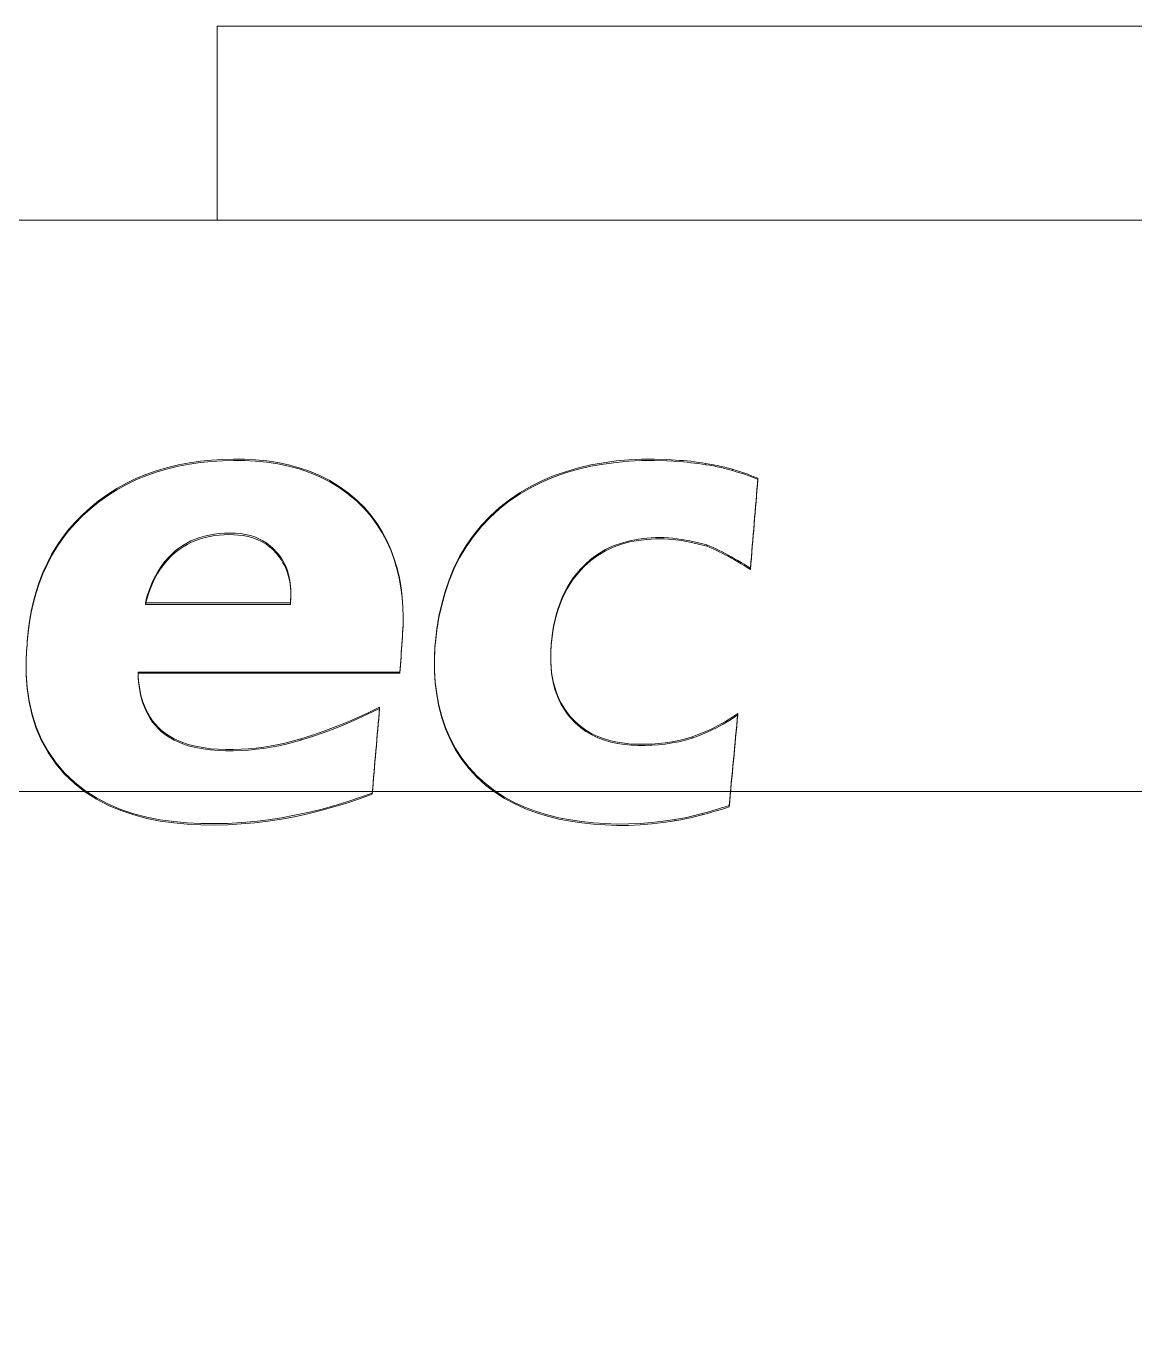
# Model space of a CAD drawing. Header units: millimetres. Extents: x 42151 to 59780, y 37376 to 44547.
# Drawn here: x 47195.9 to 47205.6, y 42695.52 to 42706.95 of the extents above; entities that cross this region are included whole.
import ezdxf

# ---------------------------------------------------------------- set-up
doc = ezdxf.new("R2010")
doc.units = ezdxf.units.MM
doc.set_wipeout_variables(frame=1)
doc.layers.add('! NO PLOT !', color=7, linetype='Continuous', true_color=0xff75dd, plot=False)
doc.layers.add('000-PI-Oprema', color=30, linetype='Continuous', lineweight=5)
doc.layers.add('004-PI-DIN Šina', color=3, linetype='Continuous')

# ---------------------------------------------------------------- blocks, each defined once
blk = doc.blocks.new('*U153')
at = {"layer": '004-PI-DIN Šina'}
blk.add_lwpolyline([(380, -17.5), (380, 17.5), (0, 17.5), (0, -17.5)], close=True, dxfattribs=at)
blk = doc.blocks.new('93444012 - Socomec')
blk.add_wipeout([(49752.772, 45329.634), (49959.472, 45329.634), (49959.472, 45389.334), (50071.472, 45389.334), (50071.472, 45374.334), (50074.472, 45367.406), (50074.472, 45167.262), (50071.481, 45160.748), (50071.481, 45144.334), (50022.052, 45144.334), (50022.052, 45130.534), (49981.412, 45130.534), (49981.412, 45144.334), (49959.472, 45144.334), (49959.472, 45205.034), (49752.772, 45205.034), (49752.772, 45239.934), (49751.472, 45240.734), (49751.472, 45293.934), (49752.772, 45294.734)]).dxf.layer = '! NO PLOT !'
at = {"layer": '000-PI-Oprema'}
for p, q in [((49790.472, 45291.534), (49778.772, 45291.534)), ((49778.772, 45291.534), (49778.772, 45289.834)), ((49751.472, 45289.834), (49959.472, 45289.834)), ((49778.772, 45289.834), (49778.772, 45289.834)), ((49778.772, 45289.834), (49778.772, 45289.834)), ((49778.818, 45287.741), (49778.914, 45287.744)), ((49778.914, 45287.744), (49779.011, 45287.743)), ((49779.011, 45287.743), (49779.108, 45287.738)), ((49782.373, 45287.738), (49782.485, 45287.743)), ((49782.485, 45287.743), (49782.596, 45287.744)), ((49782.596, 45287.744), (49782.707, 45287.741)), ((49778.156, 45287.613), (49778.247, 45287.645)), ((49778.156, 45287.602), (49778.247, 45287.633)), ((49778.247, 45287.645), (49778.34, 45287.671)), ((49778.247, 45287.633), (49778.34, 45287.66)), ((49778.34, 45287.671), (49778.434, 45287.694)), ((49778.34, 45287.66), (49778.434, 45287.682)), ((49778.434, 45287.694), (49778.529, 45287.711)), ((49778.434, 45287.682), (49778.529, 45287.7)), ((49778.529, 45287.711), (49778.625, 45287.725)), ((49778.529, 45287.7), (49778.625, 45287.714)), ((49778.625, 45287.725), (49778.722, 45287.735)), ((49778.625, 45287.714), (49778.722, 45287.724)), ((49778.722, 45287.735), (49778.818, 45287.741)), ((49778.722, 45287.724), (49778.818, 45287.73)), ((49778.818, 45287.73), (49778.914, 45287.732)), ((49778.914, 45287.732), (49779.011, 45287.731)), ((49779.011, 45287.731), (49779.108, 45287.726)), ((49779.108, 45287.738), (49779.205, 45287.728)), ((49779.108, 45287.726), (49779.205, 45287.717)), ((49779.205, 45287.728), (49779.301, 45287.714)), ((49779.205, 45287.717), (49779.301, 45287.703)), ((49779.301, 45287.714), (49779.395, 45287.695)), ((49779.301, 45287.703), (49779.395, 45287.683)), ((49779.395, 45287.695), (49779.488, 45287.669)), ((49779.395, 45287.683), (49779.488, 45287.658)), ((49779.488, 45287.669), (49779.58, 45287.638)), ((49779.488, 45287.658), (49779.58, 45287.627)), ((49779.58, 45287.638), (49779.67, 45287.6)), ((49781.721, 45287.6), (49781.827, 45287.637)), ((49781.827, 45287.637), (49781.934, 45287.668)), ((49781.827, 45287.626), (49781.934, 45287.657)), ((49781.934, 45287.668), (49782.042, 45287.693)), ((49781.934, 45287.657), (49782.042, 45287.682)), ((49782.042, 45287.693), (49782.152, 45287.713)), ((49782.042, 45287.682), (49782.152, 45287.701)), ((49782.152, 45287.713), (49782.262, 45287.728)), ((49782.152, 45287.701), (49782.262, 45287.716)), ((49782.262, 45287.728), (49782.373, 45287.738)), ((49782.262, 45287.716), (49782.373, 45287.727)), ((49782.373, 45287.727), (49782.485, 45287.732)), ((49782.485, 45287.732), (49782.596, 45287.733)), ((49782.596, 45287.733), (49782.707, 45287.73)), ((49782.707, 45287.741), (49782.818, 45287.733)), ((49782.707, 45287.73), (49782.818, 45287.722)), ((49782.818, 45287.733), (49782.851, 45287.731)), ((49782.818, 45287.722), (49782.818, 45287.733)), ((49782.818, 45287.722), (49782.851, 45287.72)), ((49782.851, 45287.731), (49782.884, 45287.728)), ((49782.851, 45287.72), (49782.884, 45287.717)), ((49782.884, 45287.728), (49782.917, 45287.725)), ((49782.884, 45287.717), (49782.917, 45287.713)), ((49782.917, 45287.725), (49782.949, 45287.721)), ((49782.917, 45287.713), (49782.949, 45287.709)), ((49782.949, 45287.721), (49782.982, 45287.716)), ((49782.949, 45287.709), (49782.982, 45287.705)), ((49782.982, 45287.716), (49783.014, 45287.711)), ((49782.982, 45287.705), (49783.014, 45287.7)), ((49783.014, 45287.711), (49783.047, 45287.706)), ((49783.014, 45287.7), (49783.047, 45287.695)), ((49783.047, 45287.706), (49783.08, 45287.701)), ((49783.047, 45287.695), (49783.047, 45287.706)), ((49783.047, 45287.695), (49783.08, 45287.69)), ((49783.08, 45287.701), (49783.114, 45287.695)), ((49783.08, 45287.69), (49783.114, 45287.684)), ((49783.114, 45287.695), (49783.147, 45287.689)), ((49783.114, 45287.684), (49783.147, 45287.677)), ((49783.147, 45287.689), (49783.18, 45287.681)), ((49783.147, 45287.677), (49783.18, 45287.67)), ((49783.18, 45287.681), (49783.213, 45287.673)), ((49783.18, 45287.67), (49783.213, 45287.662)), ((49783.213, 45287.673), (49783.246, 45287.665)), ((49783.213, 45287.662), (49783.246, 45287.654)), ((49783.246, 45287.665), (49783.279, 45287.655)), ((49783.246, 45287.654), (49783.279, 45287.644)), ((49783.279, 45287.655), (49783.311, 45287.646)), ((49783.279, 45287.644), (49783.279, 45287.655)), ((49783.279, 45287.644), (49783.311, 45287.634)), ((49783.311, 45287.646), (49783.344, 45287.635)), ((49783.311, 45287.634), (49783.344, 45287.624)), ((49783.344, 45287.635), (49783.376, 45287.625)), ((49777.894, 45287.488), (49777.979, 45287.535)), ((49777.894, 45287.476), (49777.979, 45287.523)), ((49777.979, 45287.535), (49778.066, 45287.577)), ((49777.979, 45287.523), (49778.066, 45287.565)), ((49778.066, 45287.577), (49778.156, 45287.613)), ((49778.066, 45287.565), (49778.156, 45287.602)), ((49779.58, 45287.627), (49779.67, 45287.589)), ((49779.67, 45287.6), (49779.757, 45287.556)), ((49779.67, 45287.589), (49779.757, 45287.545)), ((49779.757, 45287.556), (49779.84, 45287.506)), ((49779.757, 45287.545), (49779.84, 45287.495)), ((49781.518, 45287.507), (49781.618, 45287.557)), ((49781.518, 45287.496), (49781.618, 45287.545)), ((49781.618, 45287.557), (49781.721, 45287.6)), ((49781.618, 45287.545), (49781.721, 45287.589)), ((49781.721, 45287.589), (49781.827, 45287.626)), ((49783.344, 45287.624), (49783.376, 45287.614)), ((49783.376, 45287.625), (49783.408, 45287.614)), ((49783.376, 45287.614), (49783.408, 45287.603)), ((49783.408, 45287.614), (49783.439, 45287.602)), ((49783.408, 45287.603), (49783.439, 45287.591)), ((49783.439, 45287.602), (49783.471, 45287.59)), ((49783.439, 45287.591), (49783.471, 45287.579)), ((49783.471, 45287.59), (49783.502, 45287.577)), ((49783.471, 45287.579), (49783.502, 45287.566)), ((49783.502, 45287.566), (49783.502, 45287.577)), ((49777.734, 45287.379), (49777.812, 45287.436)), ((49777.734, 45287.368), (49777.812, 45287.424)), ((49777.812, 45287.436), (49777.894, 45287.488)), ((49777.812, 45287.424), (49777.894, 45287.476)), ((49779.84, 45287.506), (49779.919, 45287.449)), ((49779.84, 45287.495), (49779.919, 45287.438)), ((49779.919, 45287.449), (49779.994, 45287.386)), ((49779.919, 45287.438), (49779.994, 45287.375)), ((49781.33, 45287.389), (49781.422, 45287.451)), ((49781.33, 45287.378), (49781.422, 45287.44)), ((49781.422, 45287.451), (49781.518, 45287.507)), ((49781.422, 45287.44), (49781.518, 45287.496)), ((49777.594, 45287.258), (49777.66, 45287.318)), ((49777.594, 45287.247), (49777.66, 45287.306)), ((49777.66, 45287.318), (49777.734, 45287.379)), ((49777.66, 45287.306), (49777.734, 45287.368)), ((49777.66, 45287.306), (49777.66, 45287.318)), ((49779.994, 45287.386), (49780.063, 45287.318)), ((49779.994, 45287.375), (49780.063, 45287.306)), ((49780.063, 45287.318), (49780.119, 45287.251)), ((49780.063, 45287.306), (49780.063, 45287.318)), ((49780.063, 45287.306), (49780.118, 45287.241)), ((49781.159, 45287.245), (49781.242, 45287.32)), ((49781.159, 45287.234), (49781.242, 45287.309)), ((49781.242, 45287.32), (49781.33, 45287.389)), ((49781.242, 45287.309), (49781.33, 45287.378)), ((49777.472, 45287.128), (49777.531, 45287.195)), ((49777.472, 45287.117), (49777.531, 45287.184)), ((49777.531, 45287.195), (49777.594, 45287.258)), ((49777.531, 45287.184), (49777.594, 45287.247)), ((49780.118, 45287.241), (49780.169, 45287.172)), ((49780.119, 45287.251), (49780.17, 45287.181)), ((49780.169, 45287.172), (49780.214, 45287.099)), ((49780.17, 45287.181), (49780.216, 45287.108)), ((49781.083, 45287.165), (49781.159, 45287.245)), ((49781.083, 45287.154), (49781.159, 45287.234)), ((49777.368, 45286.986), (49777.418, 45287.058)), ((49777.418, 45287.058), (49777.472, 45287.128)), ((49777.418, 45287.047), (49777.472, 45287.117)), ((49778.58, 45287.045), (49778.619, 45287.059)), ((49778.619, 45287.059), (49778.66, 45287.071)), ((49778.625, 45287.047), (49778.666, 45287.059)), ((49778.66, 45287.071), (49778.702, 45287.08)), ((49778.666, 45287.059), (49778.707, 45287.068)), ((49778.702, 45287.08), (49778.745, 45287.088)), ((49778.707, 45287.068), (49778.748, 45287.075)), ((49778.745, 45287.088), (49778.79, 45287.093)), ((49778.748, 45287.075), (49778.79, 45287.08)), ((49778.79, 45287.093), (49778.837, 45287.096)), ((49778.79, 45287.08), (49778.832, 45287.083)), ((49778.832, 45287.083), (49778.874, 45287.084)), ((49778.837, 45287.096), (49778.885, 45287.097)), ((49778.874, 45287.084), (49778.916, 45287.083)), ((49778.885, 45287.097), (49778.932, 45287.096)), ((49778.916, 45287.083), (49778.958, 45287.08)), ((49778.932, 45287.096), (49778.977, 45287.092)), ((49778.958, 45287.08), (49779, 45287.075)), ((49778.977, 45287.092), (49779.02, 45287.085)), ((49779, 45287.075), (49779.042, 45287.067)), ((49779.02, 45287.085), (49779.062, 45287.075)), ((49779.042, 45287.067), (49779.082, 45287.056)), ((49779.062, 45287.075), (49779.101, 45287.063)), ((49779.101, 45287.063), (49779.137, 45287.048)), ((49780.214, 45287.099), (49780.255, 45287.024)), ((49780.216, 45287.108), (49780.257, 45287.031)), ((49780.949, 45286.987), (49781.013, 45287.079)), ((49780.949, 45286.976), (49781.013, 45287.067)), ((49781.013, 45287.079), (49781.083, 45287.165)), ((49781.013, 45287.067), (49781.083, 45287.154)), ((49782.607, 45287.057), (49782.531, 45287.053)), ((49782.683, 45287.057), (49782.607, 45287.057)), ((49782.758, 45287.052), (49782.683, 45287.057)), ((49777.323, 45286.91), (49777.368, 45286.986)), ((49777.323, 45286.899), (49777.368, 45286.974)), ((49777.368, 45286.974), (49777.418, 45287.047)), ((49778.405, 45286.941), (49778.437, 45286.966)), ((49778.405, 45286.928), (49778.438, 45286.953)), ((49778.437, 45286.966), (49778.471, 45286.989)), ((49778.438, 45286.953), (49778.473, 45286.977)), ((49778.471, 45286.989), (49778.506, 45287.01)), ((49778.473, 45286.977), (49778.509, 45286.998)), ((49778.506, 45287.01), (49778.542, 45287.028)), ((49778.509, 45286.998), (49778.547, 45287.017)), ((49778.542, 45287.028), (49778.58, 45287.045)), ((49778.547, 45287.017), (49778.586, 45287.033)), ((49778.586, 45287.033), (49778.625, 45287.047)), ((49779.082, 45287.056), (49779.122, 45287.041)), ((49779.122, 45287.041), (49779.16, 45287.023)), ((49779.137, 45287.048), (49779.172, 45287.03)), ((49779.16, 45287.023), (49779.196, 45287.002)), ((49779.172, 45287.03), (49779.205, 45287.01)), ((49779.196, 45287.002), (49779.23, 45286.977)), ((49779.205, 45287.01), (49779.236, 45286.986)), ((49779.23, 45286.977), (49779.262, 45286.949)), ((49779.236, 45286.986), (49779.264, 45286.96)), ((49779.262, 45286.949), (49779.29, 45286.918)), ((49779.264, 45286.96), (49779.29, 45286.931)), ((49780.255, 45287.024), (49780.29, 45286.946)), ((49780.257, 45287.031), (49780.292, 45286.953)), ((49780.29, 45286.946), (49780.32, 45286.866)), ((49780.292, 45286.953), (49780.321, 45286.872)), ((49780.893, 45286.891), (49780.949, 45286.987)), ((49780.893, 45286.88), (49780.949, 45286.976)), ((49782.168, 45286.952), (49782.102, 45286.913)), ((49782.236, 45286.984), (49782.168, 45286.952)), ((49782.236, 45286.973), (49782.168, 45286.941)), ((49782.308, 45287.01), (49782.236, 45286.984)), ((49782.308, 45286.999), (49782.236, 45286.973)), ((49782.381, 45287.03), (49782.308, 45287.01)), ((49782.381, 45287.019), (49782.308, 45286.999)), ((49782.456, 45287.044), (49782.381, 45287.03)), ((49782.456, 45287.033), (49782.381, 45287.019)), ((49782.531, 45287.053), (49782.456, 45287.044)), ((49782.531, 45287.042), (49782.456, 45287.033)), ((49782.607, 45287.046), (49782.531, 45287.042)), ((49782.683, 45287.046), (49782.607, 45287.046)), ((49782.758, 45287.041), (49782.683, 45287.046)), ((49782.833, 45287.042), (49782.758, 45287.052)), ((49782.833, 45287.031), (49782.758, 45287.041)), ((49782.908, 45287.029), (49782.833, 45287.042)), ((49782.908, 45287.018), (49782.833, 45287.031)), ((49782.982, 45287.012), (49782.908, 45287.029)), ((49782.982, 45287.001), (49782.908, 45287.018)), ((49783.055, 45286.993), (49782.982, 45287.012)), ((49783.055, 45286.982), (49782.982, 45287.001)), ((49783.083, 45286.982), (49783.055, 45286.993)), ((49783.055, 45286.982), (49783.055, 45286.993)), ((49783.083, 45286.971), (49783.055, 45286.982)), ((49783.11, 45286.97), (49783.083, 45286.982)), ((49783.11, 45286.959), (49783.083, 45286.971)), ((49783.137, 45286.958), (49783.11, 45286.97)), ((49783.137, 45286.947), (49783.11, 45286.959)), ((49783.164, 45286.945), (49783.137, 45286.958)), ((49783.164, 45286.934), (49783.137, 45286.947)), ((49783.19, 45286.932), (49783.164, 45286.945)), ((49777.247, 45286.751), (49777.283, 45286.831)), ((49777.283, 45286.831), (49777.323, 45286.91)), ((49777.283, 45286.82), (49777.323, 45286.899)), ((49778.281, 45286.804), (49778.309, 45286.841)), ((49778.305, 45286.823), (49778.336, 45286.86)), ((49778.309, 45286.841), (49778.339, 45286.877)), ((49778.336, 45286.86), (49778.37, 45286.895)), ((49778.339, 45286.877), (49778.371, 45286.91)), ((49778.37, 45286.895), (49778.405, 45286.928)), ((49778.371, 45286.91), (49778.405, 45286.941)), ((49778.405, 45286.928), (49778.405, 45286.941)), ((49779.29, 45286.918), (49779.29, 45286.931)), ((49779.29, 45286.931), (49779.307, 45286.912)), ((49779.29, 45286.918), (49779.311, 45286.892)), ((49779.307, 45286.912), (49779.322, 45286.892)), ((49779.311, 45286.892), (49779.33, 45286.866)), ((49779.322, 45286.892), (49779.336, 45286.872)), ((49779.33, 45286.866), (49779.347, 45286.838)), ((49779.336, 45286.872), (49779.348, 45286.85)), ((49779.347, 45286.838), (49779.363, 45286.809)), ((49779.348, 45286.85), (49779.36, 45286.829)), ((49779.36, 45286.829), (49779.371, 45286.806)), ((49780.32, 45286.866), (49780.344, 45286.784)), ((49780.321, 45286.872), (49780.346, 45286.789)), ((49780.843, 45286.792), (49780.893, 45286.891)), ((49780.843, 45286.78), (49780.893, 45286.88)), ((49782.041, 45286.868), (49781.984, 45286.817)), ((49782.041, 45286.857), (49781.984, 45286.806)), ((49782.102, 45286.913), (49782.041, 45286.868)), ((49782.102, 45286.902), (49782.041, 45286.857)), ((49782.168, 45286.941), (49782.102, 45286.902)), ((49783.19, 45286.921), (49783.164, 45286.934)), ((49783.217, 45286.919), (49783.19, 45286.932)), ((49783.217, 45286.908), (49783.19, 45286.921)), ((49783.243, 45286.905), (49783.217, 45286.919)), ((49783.243, 45286.894), (49783.217, 45286.908)), ((49783.271, 45286.889), (49783.243, 45286.905)), ((49783.243, 45286.894), (49783.243, 45286.905)), ((49783.271, 45286.878), (49783.243, 45286.894)), ((49783.299, 45286.873), (49783.271, 45286.889)), ((49783.299, 45286.862), (49783.271, 45286.878)), ((49783.327, 45286.857), (49783.299, 45286.873)), ((49783.327, 45286.846), (49783.299, 45286.862)), ((49783.355, 45286.84), (49783.327, 45286.857)), ((49783.355, 45286.829), (49783.327, 45286.846)), ((49783.383, 45286.824), (49783.355, 45286.84)), ((49783.383, 45286.812), (49783.355, 45286.829)), ((49777.215, 45286.668), (49777.247, 45286.751)), ((49777.215, 45286.657), (49777.247, 45286.74)), ((49777.247, 45286.74), (49777.283, 45286.82)), ((49778.209, 45286.68), (49778.231, 45286.723)), ((49778.227, 45286.701), (49778.25, 45286.743)), ((49778.231, 45286.723), (49778.255, 45286.765)), ((49778.25, 45286.743), (49778.276, 45286.784)), ((49778.255, 45286.765), (49778.281, 45286.804)), ((49778.276, 45286.784), (49778.305, 45286.823)), ((49779.363, 45286.809), (49779.376, 45286.78)), ((49779.371, 45286.806), (49779.38, 45286.783)), ((49779.376, 45286.78), (49779.387, 45286.749)), ((49779.38, 45286.783), (49779.389, 45286.759)), ((49779.387, 45286.749), (49779.396, 45286.718)), ((49779.389, 45286.759), (49779.396, 45286.734)), ((49779.396, 45286.734), (49779.402, 45286.709)), ((49779.396, 45286.718), (49779.404, 45286.686)), ((49780.344, 45286.784), (49780.364, 45286.701)), ((49780.346, 45286.789), (49780.366, 45286.705)), ((49780.801, 45286.689), (49780.843, 45286.792)), ((49780.801, 45286.678), (49780.843, 45286.78)), ((49781.917, 45286.744), (49781.887, 45286.704)), ((49781.917, 45286.732), (49781.887, 45286.693)), ((49781.95, 45286.781), (49781.917, 45286.744)), ((49781.95, 45286.77), (49781.917, 45286.732)), ((49781.984, 45286.817), (49781.95, 45286.781)), ((49781.984, 45286.806), (49781.95, 45286.77)), ((49781.984, 45286.806), (49781.984, 45286.817)), ((49783.41, 45286.807), (49783.383, 45286.824)), ((49783.41, 45286.795), (49783.383, 45286.812)), ((49783.438, 45286.79), (49783.41, 45286.807)), ((49783.438, 45286.778), (49783.41, 45286.795)), ((49783.438, 45286.778), (49783.438, 45286.79)), ((49777.188, 45286.585), (49777.215, 45286.668)), ((49777.188, 45286.573), (49777.215, 45286.657)), ((49778.17, 45286.566), (49778.187, 45286.612)), ((49778.173, 45286.588), (49778.19, 45286.635)), ((49778.187, 45286.612), (49778.205, 45286.657)), ((49778.19, 45286.635), (49778.209, 45286.68)), ((49778.205, 45286.657), (49778.227, 45286.701)), ((49779.402, 45286.709), (49779.407, 45286.683)), ((49779.404, 45286.686), (49779.409, 45286.654)), ((49779.407, 45286.683), (49779.411, 45286.656)), ((49779.409, 45286.654), (49779.413, 45286.622)), ((49779.411, 45286.656), (49779.414, 45286.629)), ((49779.413, 45286.622), (49779.415, 45286.59)), ((49779.414, 45286.629), (49779.415, 45286.6)), ((49779.415, 45286.6), (49779.416, 45286.572)), ((49780.364, 45286.701), (49780.379, 45286.617)), ((49780.366, 45286.705), (49780.381, 45286.62)), ((49780.379, 45286.617), (49780.39, 45286.533)), ((49780.381, 45286.62), (49780.391, 45286.535)), ((49780.765, 45286.585), (49780.801, 45286.689)), ((49780.765, 45286.573), (49780.801, 45286.678)), ((49781.834, 45286.621), (49781.811, 45286.577)), ((49781.834, 45286.609), (49781.811, 45286.566)), ((49781.859, 45286.663), (49781.834, 45286.621)), ((49781.859, 45286.652), (49781.834, 45286.609)), ((49781.887, 45286.704), (49781.859, 45286.663)), ((49781.887, 45286.693), (49781.859, 45286.652)), ((49777.145, 45286.413), (49777.165, 45286.5)), ((49777.145, 45286.402), (49777.165, 45286.488)), ((49777.165, 45286.5), (49777.188, 45286.585)), ((49777.165, 45286.488), (49777.188, 45286.573)), ((49778.144, 45286.487), (49778.157, 45286.538)), ((49778.144, 45286.473), (49778.156, 45286.52)), ((49778.325, 45286.487), (49778.144, 45286.487)), ((49778.144, 45286.473), (49778.144, 45286.487)), ((49778.156, 45286.52), (49778.17, 45286.566)), ((49778.157, 45286.538), (49778.173, 45286.588)), ((49778.506, 45286.487), (49778.325, 45286.487)), ((49778.687, 45286.487), (49778.506, 45286.487)), ((49778.868, 45286.487), (49778.687, 45286.487)), ((49779.049, 45286.487), (49778.868, 45286.487)), ((49779.231, 45286.487), (49779.049, 45286.487)), ((49779.412, 45286.487), (49779.231, 45286.487)), ((49779.413, 45286.502), (49779.412, 45286.487)), ((49779.413, 45286.487), (49779.412, 45286.473)), ((49779.412, 45286.473), (49779.412, 45286.487)), ((49779.414, 45286.516), (49779.413, 45286.502)), ((49779.414, 45286.501), (49779.413, 45286.487)), ((49779.415, 45286.53), (49779.414, 45286.516)), ((49779.415, 45286.515), (49779.414, 45286.501)), ((49779.415, 45286.59), (49779.416, 45286.557)), ((49779.416, 45286.544), (49779.415, 45286.53)), ((49779.416, 45286.529), (49779.415, 45286.515)), ((49779.416, 45286.572), (49779.416, 45286.558)), ((49779.416, 45286.569), (49779.416, 45286.572)), ((49779.416, 45286.567), (49779.416, 45286.569)), ((49779.416, 45286.565), (49779.416, 45286.567)), ((49779.416, 45286.562), (49779.416, 45286.565)), ((49779.416, 45286.56), (49779.416, 45286.562)), ((49779.416, 45286.557), (49779.416, 45286.56)), ((49779.416, 45286.558), (49779.416, 45286.544)), ((49779.416, 45286.557), (49779.416, 45286.543)), ((49779.416, 45286.543), (49779.416, 45286.529)), ((49780.39, 45286.533), (49780.396, 45286.448)), ((49780.391, 45286.535), (49780.397, 45286.448)), ((49780.736, 45286.477), (49780.765, 45286.585)), ((49780.736, 45286.466), (49780.765, 45286.573)), ((49781.772, 45286.486), (49781.756, 45286.44)), ((49781.791, 45286.532), (49781.772, 45286.486)), ((49781.791, 45286.521), (49781.772, 45286.475)), ((49781.811, 45286.577), (49781.791, 45286.532)), ((49781.811, 45286.566), (49781.791, 45286.521)), ((49777.13, 45286.326), (49777.145, 45286.413)), ((49777.13, 45286.314), (49777.145, 45286.402)), ((49779.412, 45286.473), (49778.144, 45286.473)), ((49780.396, 45286.448), (49780.399, 45286.362)), ((49780.397, 45286.448), (49780.399, 45286.362)), ((49780.712, 45286.369), (49780.736, 45286.477)), ((49780.712, 45286.358), (49780.736, 45286.466)), ((49781.741, 45286.392), (49781.729, 45286.345)), ((49781.741, 45286.381), (49781.729, 45286.333)), ((49781.756, 45286.44), (49781.741, 45286.392)), ((49781.756, 45286.428), (49781.741, 45286.381)), ((49781.772, 45286.475), (49781.756, 45286.428)), ((49777.119, 45286.238), (49777.13, 45286.326)), ((49777.119, 45286.226), (49777.13, 45286.314)), ((49780.396, 45286.261), (49780.394, 45286.227)), ((49780.398, 45286.294), (49780.396, 45286.261)), ((49780.398, 45286.283), (49780.396, 45286.249)), ((49780.399, 45286.362), (49780.398, 45286.328)), ((49780.399, 45286.351), (49780.398, 45286.317)), ((49780.398, 45286.328), (49780.398, 45286.294)), ((49780.398, 45286.317), (49780.398, 45286.283)), ((49780.399, 45286.362), (49780.399, 45286.36)), ((49780.399, 45286.36), (49780.399, 45286.362)), ((49780.399, 45286.36), (49780.399, 45286.358)), ((49780.399, 45286.358), (49780.399, 45286.36)), ((49780.399, 45286.358), (49780.399, 45286.356)), ((49780.399, 45286.356), (49780.399, 45286.358)), ((49780.399, 45286.356), (49780.399, 45286.354)), ((49780.399, 45286.354), (49780.399, 45286.356)), ((49780.399, 45286.354), (49780.399, 45286.353)), ((49780.399, 45286.353), (49780.399, 45286.354)), ((49780.399, 45286.353), (49780.399, 45286.351)), ((49780.399, 45286.351), (49780.399, 45286.353)), ((49780.681, 45286.149), (49780.694, 45286.259)), ((49780.694, 45286.259), (49780.712, 45286.369)), ((49780.694, 45286.248), (49780.712, 45286.358)), ((49781.718, 45286.296), (49781.709, 45286.248)), ((49781.718, 45286.285), (49781.709, 45286.236)), ((49781.729, 45286.345), (49781.718, 45286.296)), ((49781.729, 45286.333), (49781.718, 45286.285)), ((49777.108, 45286.122), (49777.11, 45286.149)), ((49777.11, 45286.149), (49777.119, 45286.238)), ((49777.11, 45286.138), (49777.119, 45286.226)), ((49777.11, 45286.138), (49777.11, 45286.149)), ((49780.392, 45286.193), (49780.389, 45286.16)), ((49780.392, 45286.182), (49780.389, 45286.148)), ((49780.389, 45286.148), (49780.389, 45286.16)), ((49780.394, 45286.227), (49780.392, 45286.193)), ((49780.394, 45286.216), (49780.392, 45286.182)), ((49780.396, 45286.249), (49780.394, 45286.216)), ((49780.679, 45286.124), (49780.681, 45286.149)), ((49780.681, 45286.138), (49780.694, 45286.248)), ((49780.681, 45286.138), (49780.681, 45286.149)), ((49781.696, 45286.149), (49781.694, 45286.128)), ((49781.702, 45286.199), (49781.696, 45286.149)), ((49781.702, 45286.187), (49781.696, 45286.138)), ((49781.696, 45286.138), (49781.696, 45286.149)), ((49781.709, 45286.248), (49781.702, 45286.199)), ((49781.709, 45286.236), (49781.702, 45286.187)), ((49777.101, 45286.011), (49777.102, 45286.039)), ((49777.101, 45286.009), (49777.102, 45286.035)), ((49777.102, 45286.039), (49777.104, 45286.066)), ((49777.102, 45286.035), (49777.104, 45286.061)), ((49777.104, 45286.066), (49777.106, 45286.094)), ((49777.104, 45286.061), (49777.106, 45286.087)), ((49777.106, 45286.094), (49777.108, 45286.122)), ((49777.106, 45286.087), (49777.108, 45286.112)), ((49777.108, 45286.112), (49777.11, 45286.138)), ((49780.673, 45286.022), (49780.674, 45286.048)), ((49780.674, 45286.048), (49780.676, 45286.073)), ((49780.674, 45286.02), (49780.675, 45286.044)), ((49780.675, 45286.044), (49780.676, 45286.068)), ((49780.676, 45286.073), (49780.677, 45286.099)), ((49780.676, 45286.068), (49780.677, 45286.091)), ((49780.677, 45286.099), (49780.679, 45286.124)), ((49780.677, 45286.091), (49780.679, 45286.115)), ((49780.679, 45286.115), (49780.681, 45286.138)), ((49781.691, 45286.063), (49781.69, 45286.042)), ((49781.691, 45286.052), (49781.69, 45286.031)), ((49781.69, 45286.042), (49781.69, 45286.02)), ((49781.69, 45286.031), (49781.69, 45286.009)), ((49781.693, 45286.106), (49781.691, 45286.085)), ((49781.693, 45286.095), (49781.691, 45286.074)), ((49781.691, 45286.085), (49781.691, 45286.063)), ((49781.691, 45286.074), (49781.691, 45286.052)), ((49781.694, 45286.128), (49781.693, 45286.106)), ((49781.694, 45286.117), (49781.693, 45286.095)), ((49781.696, 45286.138), (49781.694, 45286.117)), ((49777.1, 45285.983), (49777.101, 45286.011)), ((49777.1, 45285.983), (49777.101, 45286.009)), ((49777.1, 45285.981), (49777.1, 45285.983)), ((49777.101, 45285.864), (49777.1, 45285.983)), ((49777.1, 45285.979), (49777.1, 45285.981)), ((49777.1, 45285.978), (49777.1, 45285.979)), ((49777.1, 45285.976), (49777.1, 45285.978)), ((49777.1, 45285.974), (49777.1, 45285.976)), ((49777.1, 45285.972), (49777.1, 45285.974)), ((49777.101, 45285.853), (49777.1, 45285.972)), ((49780.672, 45285.957), (49780.672, 45285.959)), ((49780.672, 45285.955), (49780.672, 45285.957)), ((49780.672, 45285.953), (49780.672, 45285.955)), ((49780.672, 45285.952), (49780.672, 45285.953)), ((49780.672, 45285.95), (49780.672, 45285.952)), ((49780.672, 45285.948), (49780.672, 45285.95)), ((49780.673, 45285.997), (49780.673, 45286.022)), ((49780.673, 45285.997), (49780.674, 45286.02)), ((49780.674, 45285.894), (49780.673, 45285.997)), ((49780.673, 45285.995), (49780.673, 45285.997)), ((49780.673, 45285.993), (49780.673, 45285.995)), ((49780.673, 45285.991), (49780.673, 45285.993)), ((49780.673, 45285.989), (49780.673, 45285.991)), ((49780.673, 45285.987), (49780.673, 45285.989)), ((49780.673, 45285.985), (49780.673, 45285.987)), ((49780.674, 45285.883), (49780.673, 45285.985)), ((49781.69, 45286.02), (49781.691, 45285.973)), ((49781.69, 45286.018), (49781.69, 45286.02)), ((49781.69, 45286.017), (49781.69, 45286.018)), ((49781.69, 45286.015), (49781.69, 45286.017)), ((49781.69, 45286.013), (49781.69, 45286.015)), ((49781.69, 45286.011), (49781.69, 45286.013)), ((49781.69, 45286.009), (49781.69, 45286.011)), ((49781.69, 45286.009), (49781.691, 45285.962)), ((49781.691, 45285.973), (49781.694, 45285.925)), ((49781.691, 45285.962), (49781.694, 45285.914)), ((49781.694, 45285.925), (49781.698, 45285.878)), ((49781.694, 45285.914), (49781.698, 45285.867)), ((49777.109, 45285.746), (49777.101, 45285.864)), ((49777.109, 45285.735), (49777.101, 45285.853)), ((49780.37, 45285.881), (49778.079, 45285.881)), ((49778.079, 45285.881), (49778.081, 45285.843)), ((49778.079, 45285.87), (49778.079, 45285.881)), ((49778.079, 45285.87), (49778.081, 45285.832)), ((49780.37, 45285.87), (49778.079, 45285.87)), ((49778.081, 45285.843), (49778.084, 45285.805)), ((49778.081, 45285.832), (49778.084, 45285.794)), ((49778.084, 45285.805), (49778.088, 45285.768)), ((49780.37, 45285.87), (49780.37, 45285.881)), ((49780.68, 45285.793), (49780.674, 45285.894)), ((49780.68, 45285.782), (49780.674, 45285.883)), ((49781.698, 45285.878), (49781.706, 45285.831)), ((49781.698, 45285.867), (49781.706, 45285.82)), ((49781.706, 45285.831), (49781.715, 45285.785)), ((49781.706, 45285.82), (49781.715, 45285.774)), ((49777.126, 45285.628), (49777.109, 45285.746)), ((49777.126, 45285.617), (49777.109, 45285.735)), ((49778.084, 45285.794), (49778.088, 45285.756)), ((49778.088, 45285.768), (49778.094, 45285.73)), ((49778.088, 45285.756), (49778.094, 45285.719)), ((49778.094, 45285.73), (49778.101, 45285.693)), ((49778.094, 45285.719), (49778.101, 45285.682)), ((49778.101, 45285.693), (49778.11, 45285.657)), ((49780.692, 45285.691), (49780.68, 45285.793)), ((49780.692, 45285.68), (49780.68, 45285.782)), ((49780.71, 45285.591), (49780.692, 45285.691)), ((49781.715, 45285.785), (49781.728, 45285.739)), ((49781.715, 45285.774), (49781.727, 45285.728)), ((49781.727, 45285.728), (49781.742, 45285.683)), ((49781.728, 45285.739), (49781.742, 45285.694)), ((49781.742, 45285.694), (49781.76, 45285.65)), ((49777.152, 45285.513), (49777.126, 45285.628)), ((49777.152, 45285.501), (49777.126, 45285.617)), ((49778.101, 45285.682), (49778.11, 45285.646)), ((49778.11, 45285.657), (49778.122, 45285.621)), ((49778.11, 45285.646), (49778.122, 45285.609)), ((49778.122, 45285.621), (49778.135, 45285.585)), ((49778.122, 45285.609), (49778.135, 45285.574)), ((49778.135, 45285.585), (49778.15, 45285.551)), ((49778.135, 45285.574), (49778.15, 45285.539)), ((49780.097, 45285.527), (49780.193, 45285.573)), ((49780.193, 45285.562), (49780.193, 45285.573)), ((49780.71, 45285.58), (49780.692, 45285.68)), ((49780.736, 45285.492), (49780.71, 45285.591)), ((49780.736, 45285.481), (49780.71, 45285.58)), ((49781.742, 45285.683), (49781.76, 45285.639)), ((49781.76, 45285.65), (49781.781, 45285.608)), ((49781.76, 45285.639), (49781.781, 45285.597)), ((49781.781, 45285.608), (49781.806, 45285.566)), ((49781.781, 45285.597), (49781.806, 45285.555)), ((49777.188, 45285.4), (49777.152, 45285.513)), ((49777.188, 45285.388), (49777.152, 45285.501)), ((49778.15, 45285.551), (49778.167, 45285.517)), ((49778.15, 45285.539), (49778.167, 45285.506)), ((49778.167, 45285.517), (49778.186, 45285.485)), ((49778.167, 45285.506), (49778.186, 45285.474)), ((49778.186, 45285.485), (49778.207, 45285.454)), ((49778.186, 45285.474), (49778.207, 45285.442)), ((49779.854, 45285.408), (49779.968, 45285.456)), ((49779.904, 45285.44), (49780.001, 45285.482)), ((49779.968, 45285.456), (49780.081, 45285.508)), ((49780.001, 45285.482), (49780.097, 45285.527)), ((49780.081, 45285.508), (49780.192, 45285.562)), ((49780.192, 45285.562), (49780.192, 45285.562)), ((49780.192, 45285.562), (49780.192, 45285.562)), ((49780.192, 45285.562), (49780.192, 45285.562)), ((49780.192, 45285.562), (49780.193, 45285.562)), ((49780.193, 45285.562), (49780.193, 45285.562)), ((49780.193, 45285.562), (49780.193, 45285.562)), ((49780.768, 45285.396), (49780.736, 45285.492)), ((49780.768, 45285.385), (49780.736, 45285.481)), ((49781.806, 45285.566), (49781.833, 45285.527)), ((49781.806, 45285.555), (49781.833, 45285.516)), ((49781.833, 45285.527), (49781.863, 45285.49)), ((49781.833, 45285.516), (49781.863, 45285.479)), ((49781.863, 45285.49), (49781.904, 45285.447)), ((49781.863, 45285.479), (49781.863, 45285.49)), ((49781.863, 45285.479), (49781.904, 45285.435)), ((49783.199, 45285.425), (49783.263, 45285.464)), ((49783.218, 45285.448), (49783.273, 45285.482)), ((49783.263, 45285.464), (49783.326, 45285.505)), ((49783.273, 45285.482), (49783.327, 45285.517)), ((49783.326, 45285.505), (49783.326, 45285.506)), ((49783.326, 45285.506), (49783.326, 45285.506)), ((49783.326, 45285.506), (49783.326, 45285.506)), ((49783.326, 45285.506), (49783.326, 45285.506)), ((49783.326, 45285.506), (49783.327, 45285.506)), ((49783.326, 45285.505), (49783.326, 45285.505)), ((49783.327, 45285.506), (49783.327, 45285.517)), ((49777.235, 45285.291), (49777.188, 45285.4)), ((49777.235, 45285.28), (49777.188, 45285.388)), ((49778.207, 45285.454), (49778.231, 45285.424)), ((49778.207, 45285.442), (49778.231, 45285.413)), ((49778.231, 45285.424), (49778.257, 45285.396)), ((49778.231, 45285.413), (49778.257, 45285.384)), ((49778.257, 45285.396), (49778.284, 45285.37)), ((49778.257, 45285.384), (49778.284, 45285.358)), ((49778.284, 45285.37), (49778.337, 45285.33)), ((49778.284, 45285.358), (49778.284, 45285.37)), ((49778.284, 45285.358), (49778.337, 45285.319)), ((49779.605, 45285.328), (49779.706, 45285.362)), ((49779.622, 45285.322), (49779.739, 45285.363)), ((49779.706, 45285.362), (49779.805, 45285.4)), ((49779.739, 45285.363), (49779.854, 45285.408)), ((49779.805, 45285.4), (49779.904, 45285.44)), ((49780.809, 45285.303), (49780.768, 45285.396)), ((49780.809, 45285.291), (49780.768, 45285.385)), ((49781.904, 45285.447), (49781.949, 45285.407)), ((49781.904, 45285.435), (49781.949, 45285.396)), ((49781.949, 45285.407), (49781.997, 45285.372)), ((49781.949, 45285.396), (49781.997, 45285.36)), ((49781.997, 45285.372), (49782.049, 45285.341)), ((49781.997, 45285.36), (49782.049, 45285.33)), ((49782.986, 45285.336), (49783.046, 45285.36)), ((49782.996, 45285.328), (49783.065, 45285.357)), ((49783.046, 45285.36), (49783.105, 45285.387)), ((49783.065, 45285.357), (49783.133, 45285.39)), ((49783.105, 45285.387), (49783.162, 45285.416)), ((49783.133, 45285.39), (49783.199, 45285.425)), ((49783.162, 45285.416), (49783.218, 45285.448)), ((49777.292, 45285.187), (49777.235, 45285.291)), ((49777.292, 45285.176), (49777.235, 45285.28)), ((49778.337, 45285.33), (49778.395, 45285.296)), ((49778.337, 45285.319), (49778.395, 45285.285)), ((49778.395, 45285.296), (49778.456, 45285.269)), ((49778.395, 45285.285), (49778.456, 45285.258)), ((49778.456, 45285.269), (49778.518, 45285.248)), ((49778.456, 45285.258), (49778.518, 45285.236)), ((49778.518, 45285.248), (49778.583, 45285.231)), ((49778.518, 45285.236), (49778.583, 45285.22)), ((49778.583, 45285.231), (49778.648, 45285.219)), ((49779.179, 45285.224), (49779.245, 45285.235)), ((49779.245, 45285.235), (49779.31, 45285.247)), ((49779.245, 45285.223), (49779.31, 45285.236)), ((49779.31, 45285.247), (49779.375, 45285.261)), ((49779.31, 45285.236), (49779.375, 45285.25)), ((49779.375, 45285.261), (49779.44, 45285.278)), ((49779.375, 45285.25), (49779.44, 45285.267)), ((49779.44, 45285.278), (49779.504, 45285.296)), ((49779.44, 45285.267), (49779.504, 45285.285)), ((49779.504, 45285.296), (49779.605, 45285.328)), ((49779.504, 45285.285), (49779.622, 45285.322)), ((49779.504, 45285.285), (49779.504, 45285.296)), ((49780.857, 45285.213), (49780.809, 45285.303)), ((49780.857, 45285.201), (49780.809, 45285.291)), ((49782.049, 45285.341), (49782.103, 45285.316)), ((49782.049, 45285.33), (49782.103, 45285.305)), ((49782.103, 45285.316), (49782.159, 45285.295)), ((49782.103, 45285.305), (49782.159, 45285.284)), ((49782.159, 45285.295), (49782.217, 45285.278)), ((49782.159, 45285.284), (49782.217, 45285.267)), ((49782.217, 45285.278), (49782.275, 45285.266)), ((49782.217, 45285.267), (49782.275, 45285.255)), ((49782.275, 45285.266), (49782.334, 45285.257)), ((49782.275, 45285.255), (49782.334, 45285.246)), ((49782.334, 45285.257), (49782.394, 45285.251)), ((49782.334, 45285.246), (49782.394, 45285.24)), ((49782.394, 45285.251), (49782.454, 45285.249)), ((49782.394, 45285.24), (49782.454, 45285.238)), ((49782.454, 45285.249), (49782.514, 45285.249)), ((49782.454, 45285.238), (49782.514, 45285.238)), ((49782.514, 45285.249), (49782.573, 45285.251)), ((49782.514, 45285.238), (49782.573, 45285.24)), ((49782.573, 45285.251), (49782.633, 45285.256)), ((49782.573, 45285.24), (49782.633, 45285.244)), ((49782.633, 45285.256), (49782.692, 45285.262)), ((49782.633, 45285.244), (49782.692, 45285.251)), ((49782.692, 45285.262), (49782.752, 45285.271)), ((49782.692, 45285.251), (49782.752, 45285.26)), ((49782.752, 45285.271), (49782.81, 45285.282)), ((49782.752, 45285.26), (49782.81, 45285.271)), ((49782.81, 45285.282), (49782.868, 45285.297)), ((49782.81, 45285.271), (49782.868, 45285.285)), ((49782.868, 45285.297), (49782.926, 45285.313)), ((49782.868, 45285.285), (49782.926, 45285.302)), ((49782.926, 45285.313), (49782.986, 45285.336)), ((49782.926, 45285.302), (49782.996, 45285.328)), ((49782.926, 45285.302), (49782.926, 45285.313)), ((49777.36, 45285.09), (49777.292, 45285.187)), ((49777.36, 45285.078), (49777.292, 45285.176)), ((49778.583, 45285.22), (49778.648, 45285.208)), ((49778.648, 45285.219), (49778.714, 45285.21)), ((49778.648, 45285.208), (49778.714, 45285.199)), ((49778.714, 45285.21), (49778.78, 45285.205)), ((49778.714, 45285.199), (49778.78, 45285.194)), ((49778.78, 45285.205), (49778.847, 45285.203)), ((49778.78, 45285.194), (49778.847, 45285.192)), ((49778.847, 45285.203), (49778.914, 45285.203)), ((49778.847, 45285.192), (49778.914, 45285.192)), ((49778.914, 45285.203), (49778.98, 45285.205)), ((49778.914, 45285.192), (49778.98, 45285.194)), ((49778.98, 45285.205), (49779.047, 45285.21)), ((49778.98, 45285.194), (49779.047, 45285.198)), ((49779.047, 45285.21), (49779.113, 45285.216)), ((49779.047, 45285.198), (49779.113, 45285.205)), ((49779.113, 45285.216), (49779.179, 45285.224)), ((49779.113, 45285.205), (49779.179, 45285.213)), ((49779.179, 45285.213), (49779.245, 45285.223)), ((49780.913, 45285.127), (49780.857, 45285.213)), ((49780.913, 45285.116), (49780.857, 45285.201)), ((49780.975, 45285.046), (49780.913, 45285.127)), ((49780.975, 45285.035), (49780.913, 45285.116)), ((49777.436, 45285), (49777.36, 45285.09)), ((49777.436, 45284.988), (49777.36, 45285.078)), ((49777.522, 45284.918), (49777.436, 45285)), ((49781.044, 45284.972), (49780.975, 45285.046)), ((49781.044, 45284.961), (49780.975, 45285.035)), ((49777.522, 45284.906), (49777.436, 45284.988)), ((49777.615, 45284.844), (49777.522, 45284.918)), ((49777.615, 45284.833), (49777.522, 45284.906)), ((49781.12, 45284.904), (49781.044, 45284.972)), ((49781.12, 45284.892), (49781.044, 45284.961)), ((49781.2, 45284.841), (49781.12, 45284.904)), ((49781.2, 45284.83), (49781.12, 45284.892)), ((49751.472, 45284.834), (50067.972, 45284.834)), ((49777.715, 45284.78), (49777.615, 45284.844)), ((49777.715, 45284.768), (49777.615, 45284.833)), ((49777.82, 45284.725), (49777.715, 45284.78)), ((49780.018, 45284.782), (49779.906, 45284.745)), ((49780.018, 45284.771), (49779.906, 45284.734)), ((49780.128, 45284.822), (49780.018, 45284.782)), ((49780.128, 45284.811), (49780.018, 45284.771)), ((49780.128, 45284.811), (49780.128, 45284.822)), ((49781.286, 45284.786), (49781.2, 45284.841)), ((49781.286, 45284.774), (49781.2, 45284.83)), ((49781.375, 45284.737), (49781.286, 45284.786)), ((49781.375, 45284.726), (49781.286, 45284.774)), ((49777.82, 45284.714), (49777.715, 45284.768)), ((49777.929, 45284.679), (49777.82, 45284.725)), ((49777.929, 45284.668), (49777.82, 45284.714)), ((49778.042, 45284.641), (49777.929, 45284.679)), ((49778.042, 45284.63), (49777.929, 45284.668)), ((49779.679, 45284.679), (49779.565, 45284.651)), ((49779.679, 45284.668), (49779.565, 45284.64)), ((49779.793, 45284.711), (49779.679, 45284.679)), ((49779.793, 45284.7), (49779.679, 45284.668)), ((49779.906, 45284.745), (49779.793, 45284.711)), ((49779.906, 45284.734), (49779.793, 45284.7)), ((49781.468, 45284.695), (49781.375, 45284.737)), ((49781.468, 45284.684), (49781.375, 45284.726)), ((49781.564, 45284.659), (49781.468, 45284.695)), ((49781.564, 45284.648), (49781.468, 45284.684)), ((49781.662, 45284.63), (49781.564, 45284.659)), ((49783.083, 45284.661), (49783.049, 45284.651)), ((49783.117, 45284.671), (49783.083, 45284.661)), ((49783.117, 45284.659), (49783.083, 45284.649)), ((49783.15, 45284.681), (49783.117, 45284.671)), ((49783.15, 45284.669), (49783.117, 45284.659)), ((49783.184, 45284.691), (49783.15, 45284.681)), ((49783.184, 45284.679), (49783.15, 45284.669)), ((49783.218, 45284.701), (49783.184, 45284.691)), ((49783.218, 45284.69), (49783.184, 45284.679)), ((49783.252, 45284.712), (49783.218, 45284.701)), ((49783.252, 45284.7), (49783.218, 45284.69)), ((49783.252, 45284.7), (49783.252, 45284.712)), ((49778.157, 45284.611), (49778.042, 45284.641)), ((49778.157, 45284.6), (49778.042, 45284.63)), ((49778.273, 45284.588), (49778.157, 45284.611)), ((49778.273, 45284.577), (49778.157, 45284.6)), ((49778.391, 45284.572), (49778.273, 45284.588)), ((49778.391, 45284.561), (49778.273, 45284.577)), ((49778.509, 45284.561), (49778.391, 45284.572)), ((49778.509, 45284.55), (49778.391, 45284.561)), ((49778.628, 45284.555), (49778.509, 45284.561)), ((49778.628, 45284.544), (49778.509, 45284.55)), ((49778.747, 45284.554), (49778.628, 45284.555)), ((49778.747, 45284.542), (49778.628, 45284.544)), ((49778.865, 45284.556), (49778.747, 45284.554)), ((49778.865, 45284.545), (49778.747, 45284.542)), ((49778.982, 45284.563), (49778.865, 45284.556)), ((49778.982, 45284.551), (49778.865, 45284.545)), ((49779.1, 45284.573), (49778.982, 45284.563)), ((49779.1, 45284.562), (49778.982, 45284.551)), ((49779.217, 45284.587), (49779.1, 45284.573)), ((49779.217, 45284.576), (49779.1, 45284.562)), ((49779.333, 45284.605), (49779.217, 45284.587)), ((49779.333, 45284.594), (49779.217, 45284.576)), ((49779.449, 45284.627), (49779.333, 45284.605)), ((49779.449, 45284.615), (49779.333, 45284.594)), ((49779.565, 45284.651), (49779.449, 45284.627)), ((49779.565, 45284.64), (49779.449, 45284.615)), ((49781.662, 45284.619), (49781.564, 45284.648)), ((49781.762, 45284.606), (49781.662, 45284.63)), ((49781.762, 45284.594), (49781.662, 45284.619)), ((49781.862, 45284.587), (49781.762, 45284.606)), ((49781.862, 45284.576), (49781.762, 45284.594)), ((49781.963, 45284.572), (49781.862, 45284.587)), ((49781.963, 45284.561), (49781.862, 45284.576)), ((49782.064, 45284.561), (49781.963, 45284.572)), ((49782.064, 45284.55), (49781.963, 45284.561)), ((49782.166, 45284.554), (49782.064, 45284.561)), ((49782.166, 45284.543), (49782.064, 45284.55)), ((49782.268, 45284.55), (49782.166, 45284.554)), ((49782.268, 45284.539), (49782.166, 45284.543)), ((49782.37, 45284.551), (49782.268, 45284.55)), ((49782.473, 45284.555), (49782.37, 45284.551)), ((49782.473, 45284.544), (49782.37, 45284.539)), ((49782.574, 45284.563), (49782.473, 45284.555)), ((49782.574, 45284.552), (49782.473, 45284.544)), ((49782.675, 45284.575), (49782.574, 45284.563)), ((49782.675, 45284.564), (49782.574, 45284.552)), ((49782.776, 45284.591), (49782.675, 45284.575)), ((49782.776, 45284.58), (49782.675, 45284.564)), ((49782.81, 45284.596), (49782.776, 45284.591)), ((49782.776, 45284.58), (49782.776, 45284.591)), ((49782.81, 45284.585), (49782.776, 45284.58)), ((49782.845, 45284.602), (49782.81, 45284.596)), ((49782.845, 45284.591), (49782.81, 45284.585)), ((49782.879, 45284.609), (49782.845, 45284.602)), ((49782.879, 45284.598), (49782.845, 45284.591)), ((49782.913, 45284.616), (49782.879, 45284.609)), ((49782.913, 45284.605), (49782.879, 45284.598)), ((49782.947, 45284.624), (49782.913, 45284.616)), ((49782.947, 45284.613), (49782.913, 45284.605)), ((49782.981, 45284.633), (49782.947, 45284.624)), ((49782.981, 45284.622), (49782.947, 45284.613)), ((49783.014, 45284.642), (49782.981, 45284.633)), ((49783.014, 45284.631), (49782.981, 45284.622)), ((49783.049, 45284.651), (49783.014, 45284.642)), ((49783.014, 45284.631), (49783.014, 45284.642)), ((49783.049, 45284.64), (49783.014, 45284.631)), ((49783.083, 45284.649), (49783.049, 45284.64)), ((49782.37, 45284.539), (49782.268, 45284.539))]:
    blk.add_line(p, q, dxfattribs=at)
for centre, major_axis, ratio, start_param, end_param in [((49783.688, 45267.334), (16.277, 200), 0.009153, 1.47015, 1.474108), ((49783.688, 45267.334), (16.269, 199.9), 0.009153, 1.470156, 1.474116), ((49780.637, 45267.334), (13.33, 200), 0.007512, 1.477029, 1.478428), ((49780.637, 45267.334), (13.324, 199.9), 0.007512, 1.477038, 1.478438), ((49780.561, 45267.334), (17.087, 200), 0.009602, 1.480292, 1.484063), ((49780.561, 45267.334), (17.078, 199.9), 0.009602, 1.480303, 1.484076), ((49783.729, 45267.334), (18.45, 200), 0.010355, 1.480709, 1.484753), ((49783.729, 45267.334), (18.44, 199.9), 0.010355, 1.480719, 1.484766)]:
    blk.add_ellipse(centre, major_axis=major_axis, ratio=ratio, start_param=start_param, end_param=end_param, dxfattribs=at)

msp = doc.modelspace()

# ---------------------------------------------------------------- block references
msp.add_blockref('*U153', (47138.445, 42682.747))

# ---------------------------------------------------------------- next in the draw order: block references
at = {"layer": '000-PI-Oprema'}
msp.add_blockref('93444012 - Socomec', (-2581.202, -2584.587), dxfattribs=at)

doc.saveas('drawing.dxf')
